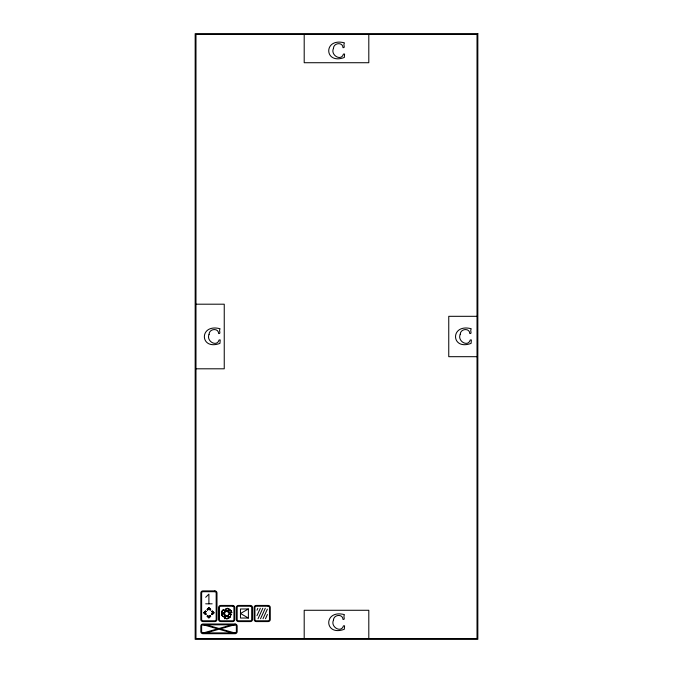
<?xml version="1.0" encoding="UTF-8"?>
<svg xmlns="http://www.w3.org/2000/svg" width="673" height="673" viewBox="0 0 673 673"><rect width="100%" height="100%" fill="white"/><g stroke="black" fill="none" stroke-linecap="round" stroke-linejoin="round"><path stroke-width="1.01" d="M256.968 610.209L257.809 608.342M256.968 615.669L260.325 608.274M262.798 608.274L258.053 618.731M260.535 618.739L265.28 608.274M263.017 618.739L267.366 609.132M265.49 618.739L267.433 614.457M205.509 610.924L203.65 612.783L205.509 614.634M207.04 609.385L208.899 607.534L210.758 609.385M205.635 611.059L203.919 612.783L205.635 614.499M207.175 609.519L208.899 607.795L210.624 609.519M206.14 611.336L204.693 612.783L206.14 614.222M207.452 610.024L208.899 608.577L210.346 610.024M206.275 611.471L204.962 612.783L206.275 614.096M207.587 610.159L208.899 608.846L210.212 610.159M210.212 615.408L208.899 616.72L207.587 615.408M211.524 614.096L212.836 612.783L211.524 611.471M210.346 615.534L208.899 616.981L207.452 615.534M211.659 614.222L213.105 612.783L211.659 611.336M210.624 616.039L208.899 617.764L207.175 616.039M212.163 614.499L213.879 612.783L212.163 611.059M210.758 616.174L208.899 618.033L207.04 616.174M212.289 614.634L214.149 612.783L212.289 610.924M205.677 597.313L208.899 594.124L208.899 603.816M248.387 608.981L240.48 613.507L248.387 618.033L248.387 608.981L240.48 608.981L240.48 618.033L248.387 618.033M195.978 304.196L224.244 304.196L224.244 368.804L195.978 368.804M477.022 316.31L448.756 316.31L448.756 356.69L477.022 356.69M205.677 603.816L212.138 603.816M368.804 34.458L368.804 62.724L304.196 62.724L304.196 34.458M368.804 638.542L368.804 610.276L304.196 610.276L304.196 638.542M221.627 614.584L221.77 615.475L223.756 616.973L225.211 614.895L223.041 613.372L221.627 614.584M221.762 614.609L221.888 615.4L223.722 616.779L225.009 614.929L223.024 613.54L221.762 614.609M225.034 616.333L224.832 618.807L225.337 618.083L227.037 618.891L229.594 617.663L226.784 616.022L227.297 615.29L225.034 616.333M225.169 616.426L225.018 618.302L225.304 617.89L226.742 618.815L229.114 617.738L226.582 616.056L226.885 615.635L225.169 616.426M209.076 334.321C205.854 340.933 216.799 347.63 219.095 339.941L220.206 339.941L219.953 343.373C199.856 350.936 198.72 323.78 219.364 328.559L220.105 328.836C218.456 330.09 221.383 334.136 218.649 333.572C218.447 327.583 209.093 328.676 209.076 334.321M333.446 48.431C330.224 55.043 341.169 61.739 343.466 54.05L344.576 54.05L344.324 57.483C324.226 65.045 323.09 37.89 343.735 42.668L344.475 42.946C342.826 44.199 345.754 48.246 343.02 47.682C342.818 41.692 333.463 42.786 333.446 48.431M333.446 620.212C330.224 626.824 341.169 633.52 343.466 625.831L344.576 625.831L344.324 629.263C324.226 636.826 323.09 609.671 343.735 614.449L344.475 614.727C342.826 615.98 345.754 620.026 343.02 619.463C342.818 613.473 333.463 614.567 333.446 620.212M460.239 334.321C457.017 340.933 467.962 347.63 470.259 339.941L471.369 339.941L471.117 343.373C451.019 350.936 449.884 323.78 470.528 328.559L471.268 328.836C469.619 330.09 472.547 334.136 469.813 333.572C469.611 327.583 460.256 328.676 460.239 334.321M228.584 609.645L228.526 610.31L226.305 611.37L225.396 609.359L227.659 608.417L228.584 609.645M228.719 609.645L228.652 610.403L226.237 611.564L225.211 609.284L227.667 608.274L228.719 609.645M231.192 610.916L231.058 612.405L231.546 612.438L229.863 613.271L228.374 612.203L228.87 612.245L229.106 609.149L231.192 610.916M231.335 610.907L231.209 612.27L232.076 612.329L229.855 613.44L227.878 612.018L228.744 612.094L228.803 608.771L231.335 610.907M221.812 611.277L221.543 614.096L224.412 612.422L224.782 613.229L225.06 610.756L223.041 609.393L223.402 610.175L221.812 611.277M221.947 611.311L221.728 613.641L224.479 612.237L224.698 612.716L224.908 610.823L223.377 609.788L223.587 610.243L221.947 611.311M230.847 614.399L230.174 617.116L228.416 616.67L228.66 614.222L230.847 614.399M230.999 614.272L230.25 617.234L228.273 616.737L228.534 614.07L230.999 614.272M217.657 628.851L202.8 633.091L205.475 633.091L218.994 629.23L232.513 633.091L235.188 633.091L220.332 628.851L235.188 624.611L232.513 624.611L218.994 628.473L205.475 624.611L202.8 624.611L217.657 628.851M477.83 33.65L195.17 33.65L195.17 639.35L477.83 639.35L477.83 33.65M477.022 34.458L195.978 34.458L195.978 638.542L477.022 638.542L477.022 34.458M214.864 590.894L202.935 590.894A2.112 2.112 0 0 0 200.823 593.006L200.823 619.471A2.112 2.112 0 0 0 202.935 621.583L214.864 621.583A2.112 2.112 0 0 0 216.975 619.471L216.975 593.006A2.112 2.112 0 0 0 214.864 590.894M214.864 591.702L202.935 591.702A1.304 1.304 0 0 0 201.631 593.006L201.631 619.471A1.304 1.304 0 0 0 202.935 620.775L214.864 620.775A1.304 1.304 0 0 0 216.168 619.471L216.168 593.006A1.304 1.304 0 0 0 214.864 591.702M232.631 605.431L220.702 605.431A2.112 2.112 0 0 0 218.59 607.542L218.59 619.471A2.112 2.112 0 0 0 220.702 621.583L232.631 621.583A2.112 2.112 0 0 0 234.742 619.471L234.742 607.542A2.112 2.112 0 0 0 232.631 605.431M250.398 605.431L238.469 605.431A2.112 2.112 0 0 0 236.358 607.542L236.358 619.471A2.112 2.112 0 0 0 238.469 621.583L250.398 621.583A2.112 2.112 0 0 0 252.51 619.471L252.51 607.542A2.112 2.112 0 0 0 250.398 605.431M268.165 605.431L256.236 605.431A2.112 2.112 0 0 0 254.125 607.542L254.125 619.471A2.112 2.112 0 0 0 256.236 621.583L268.165 621.583A2.112 2.112 0 0 0 270.277 619.471L270.277 607.542A2.112 2.112 0 0 0 268.165 605.431M232.631 606.238L220.702 606.238A1.304 1.304 0 0 0 219.398 607.542L219.398 619.471A1.304 1.304 0 0 0 220.702 620.775L232.631 620.775A1.304 1.304 0 0 0 233.935 619.471L233.935 607.542A1.304 1.304 0 0 0 232.631 606.238M250.398 606.238L238.469 606.238A1.304 1.304 0 0 0 237.165 607.542L237.165 619.471A1.304 1.304 0 0 0 238.469 620.775L250.398 620.775A1.304 1.304 0 0 0 251.702 619.471L251.702 607.542A1.304 1.304 0 0 0 250.398 606.238M268.165 606.238L256.236 606.238A1.304 1.304 0 0 0 254.932 607.542L254.932 619.471A1.304 1.304 0 0 0 256.236 620.775L268.165 620.775A1.304 1.304 0 0 0 269.469 619.471L269.469 607.542A1.304 1.304 0 0 0 268.165 606.238M235.054 624.006L202.935 624.006A2.112 2.112 0 0 0 200.823 626.117L200.823 631.585A2.112 2.112 0 0 0 202.935 633.697L235.054 633.697A2.112 2.112 0 0 0 237.165 631.585L237.165 626.117A2.112 2.112 0 0 0 235.054 624.006M235.054 624.813L202.935 624.813A1.304 1.304 0 0 0 201.631 626.117L201.631 631.585A1.304 1.304 0 0 0 202.935 632.889L235.054 632.889A1.304 1.304 0 0 0 236.358 631.585L236.358 626.117A1.304 1.304 0 0 0 235.054 624.813"/></g></svg>
